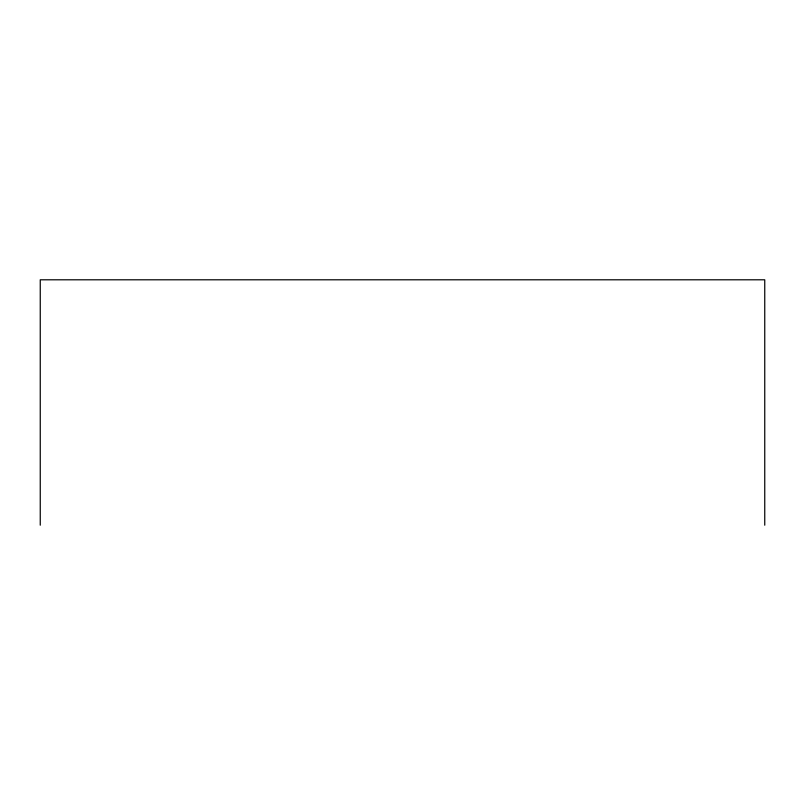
<?xml version="1.0" encoding="UTF-8"?>
<svg xmlns="http://www.w3.org/2000/svg" width="805" height="805" viewBox="0 0 805 805"><rect width="100%" height="100%" fill="white"/><g stroke="black" fill="none" stroke-linecap="round" stroke-linejoin="round"><path stroke-width="1.21" d="M764.75 525.202L764.75 279.798L40.25 279.798L40.25 525.202"/></g></svg>
